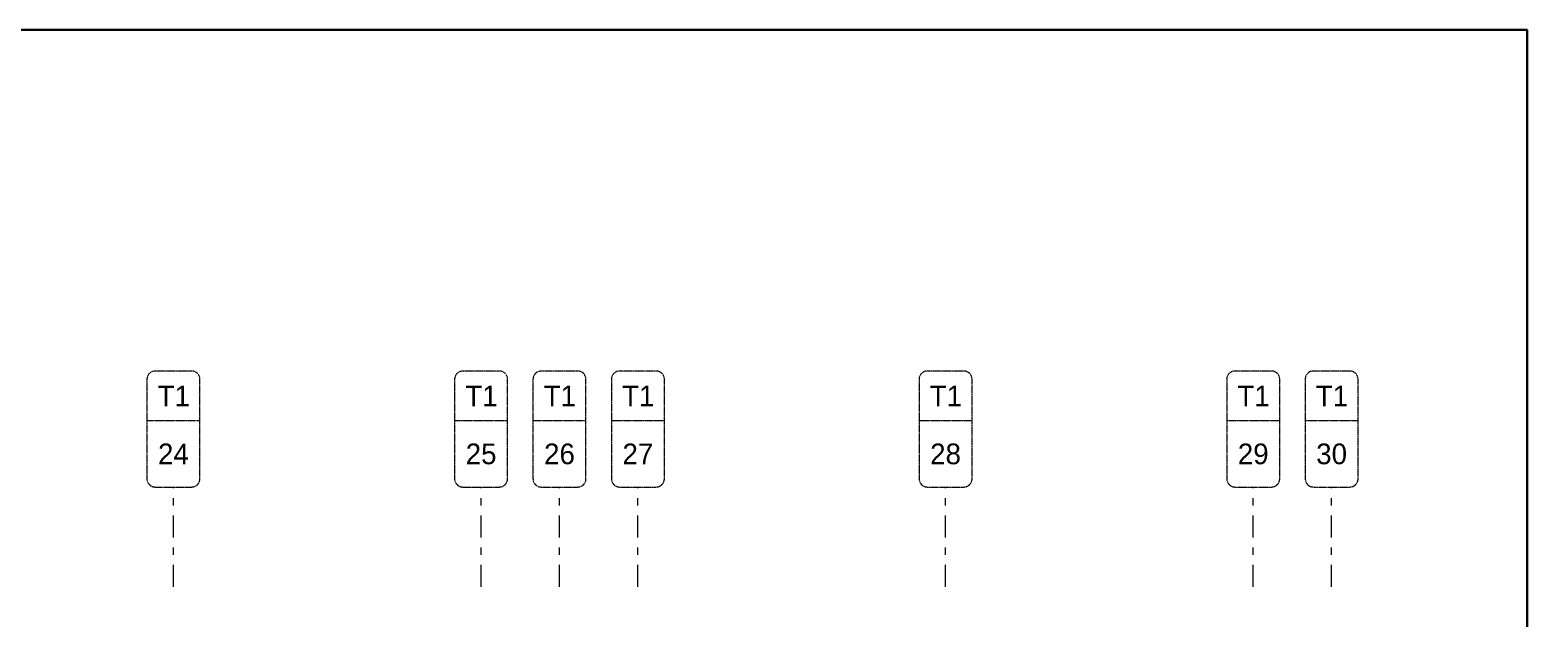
# Model space of a CAD drawing. Header units: millimetres. Extents: x 1078357 to 2594950, y -5122486 to -4636555.
# Drawn here: x 2351848 to 2377151, y -4646936 to -4636994 of the extents above; entities that cross this region are included whole.
import ezdxf
from ezdxf.enums import TextEntityAlignment as Align

# ---------------------------------------------------------------- set-up
doc = ezdxf.new("R2010")
doc.units = ezdxf.units.MM
doc.linetypes.add('DGN STYLE 7', pattern=[8.34, 3.75, -1.67, 1.25, -1.67])
for name, color, linetype, lineweight in [('Boundary', 40, 'Continuous', 30), ('GRID LINE', 8, 'Continuous', 0), ('GRID NO', 8, 'DGN STYLE 7', 13)]:
    doc.layers.add(name, color=color, linetype=linetype, lineweight=lineweight)
doc.styles.get("Standard").update_dxf_attribs({"font": 'Adani Regular.ttf', "height": 500})

# ---------------------------------------------------------------- blocks, each defined once
blk = doc.blocks.new('Tower grid nomenclature-ex')
at = {"layer": 'GRID NO'}
blk.add_lwpolyline([(-1250, -600), (1750, -600, 0.414214), (2000, -350), (2000, 750, 0.414214), (1750, 1000), (-1250, 1000, 0.414214), (-1500, 750), (-1500, -350, 0.414214)], format="xyb", close=True, dxfattribs=at)
blk.add_lwpolyline([(0, 1000), (0, -600)], dxfattribs=at)
at = {"layer": 'GRID NO', "flags": 8}
for p in [(-1235, 400), (1788, 400)]:
    blk.add_attdef('GRID', text='', height=625, dxfattribs=at).set_placement(p, align=Align.MIDDLE_CENTER)

msp = doc.modelspace()

# ---------------------------------------------------------------- linework, layer by layer
at = {"layer": 'Boundary', "ltscale": 700, "elevation": 0}
msp.add_lwpolyline([(2273994, -4636994.1), (2377150.9, -4636994.1), (2377150.9, -4680490.6), (2273994, -4680490.6)], close=True, dxfattribs=at)
at = {"layer": 'GRID LINE', "linetype": 'DGN STYLE 7', "ltscale": 100, "elevation": 0}
for points in [[(2354272.8, -4646409.4), (2354272.8, -4644720.5)], [(2359472.8, -4646409.4), (2359472.8, -4644720.5)], [(2360797.8, -4646409.4), (2360797.8, -4644720.5)], [(2362122.8, -4646409.4), (2362122.8, -4644720.5)], [(2367322.8, -4646409.4), (2367322.8, -4644720.5)], [(2372522.8, -4646409.4), (2372522.8, -4644720.5)], [(2373847.8, -4646409.4), (2373847.8, -4644720.5)]]:
    msp.add_lwpolyline(points, dxfattribs=at)

# ---------------------------------------------------------------- block references
at = {"layer": 'GRID NO'}
ref = msp.add_blockref('Tower grid nomenclature-ex', (2354160.8, -4643600.5, 0), dxfattribs=dict(at, xscale=0.56, yscale=0.56, zscale=0.56, rotation=270))
ref.add_attrib('GRID', '24', dxfattribs={"height": 350}).set_placement((2354272.8, -4644160.5, 0), align=Align.MIDDLE_CENTER)
ref.add_attrib('GRID', 'T1', dxfattribs={"height": 350}).set_placement((2354278.6, -4643180.5, 0), align=Align.MIDDLE_CENTER)
ref = msp.add_blockref('Tower grid nomenclature-ex', (2359360.8, -4643600.5, 0), dxfattribs=dict(at, xscale=0.56, yscale=0.56, zscale=0.56, rotation=270))
ref.add_attrib('GRID', '25', dxfattribs={"height": 350}).set_placement((2359472.8, -4644160.5, 0), align=Align.MIDDLE_CENTER)
ref.add_attrib('GRID', 'T1', dxfattribs={"height": 350}).set_placement((2359478.6, -4643180.5, 0), align=Align.MIDDLE_CENTER)
ref = msp.add_blockref('Tower grid nomenclature-ex', (2360685.8, -4643600.5, 0), dxfattribs=dict(at, xscale=0.56, yscale=0.56, zscale=0.56, rotation=270))
ref.add_attrib('GRID', '26', dxfattribs={"height": 350}).set_placement((2360797.8, -4644160.5, 0), align=Align.MIDDLE_CENTER)
ref.add_attrib('GRID', 'T1', dxfattribs={"height": 350}).set_placement((2360803.6, -4643180.5, 0), align=Align.MIDDLE_CENTER)
ref = msp.add_blockref('Tower grid nomenclature-ex', (2362010.8, -4643600.5, 0), dxfattribs=dict(at, xscale=0.56, yscale=0.56, zscale=0.56, rotation=270))
ref.add_attrib('GRID', '27', dxfattribs={"height": 350}).set_placement((2362122.8, -4644160.5, 0), align=Align.MIDDLE_CENTER)
ref.add_attrib('GRID', 'T1', dxfattribs={"height": 350}).set_placement((2362128.6, -4643180.5, 0), align=Align.MIDDLE_CENTER)
ref = msp.add_blockref('Tower grid nomenclature-ex', (2367210.8, -4643600.5, 0), dxfattribs=dict(at, xscale=0.56, yscale=0.56, zscale=0.56, rotation=270))
ref.add_attrib('GRID', '28', dxfattribs={"height": 350}).set_placement((2367322.8, -4644160.5, 0), align=Align.MIDDLE_CENTER)
ref.add_attrib('GRID', 'T1', dxfattribs={"height": 350}).set_placement((2367328.6, -4643180.5, 0), align=Align.MIDDLE_CENTER)
ref = msp.add_blockref('Tower grid nomenclature-ex', (2372410.8, -4643600.5, 0), dxfattribs=dict(at, xscale=0.56, yscale=0.56, zscale=0.56, rotation=270))
ref.add_attrib('GRID', '29', dxfattribs={"height": 350}).set_placement((2372522.8, -4644160.5, 0), align=Align.MIDDLE_CENTER)
ref.add_attrib('GRID', 'T1', dxfattribs={"height": 350}).set_placement((2372528.6, -4643180.5, 0), align=Align.MIDDLE_CENTER)
ref = msp.add_blockref('Tower grid nomenclature-ex', (2373735.8, -4643600.5, 0), dxfattribs=dict(at, xscale=0.56, yscale=0.56, zscale=0.56, rotation=270))
ref.add_attrib('GRID', '30', dxfattribs={"height": 350}).set_placement((2373847.8, -4644160.5, 0), align=Align.MIDDLE_CENTER)
ref.add_attrib('GRID', 'T1', dxfattribs={"height": 350}).set_placement((2373853.6, -4643180.5, 0), align=Align.MIDDLE_CENTER)

doc.saveas('drawing.dxf')
